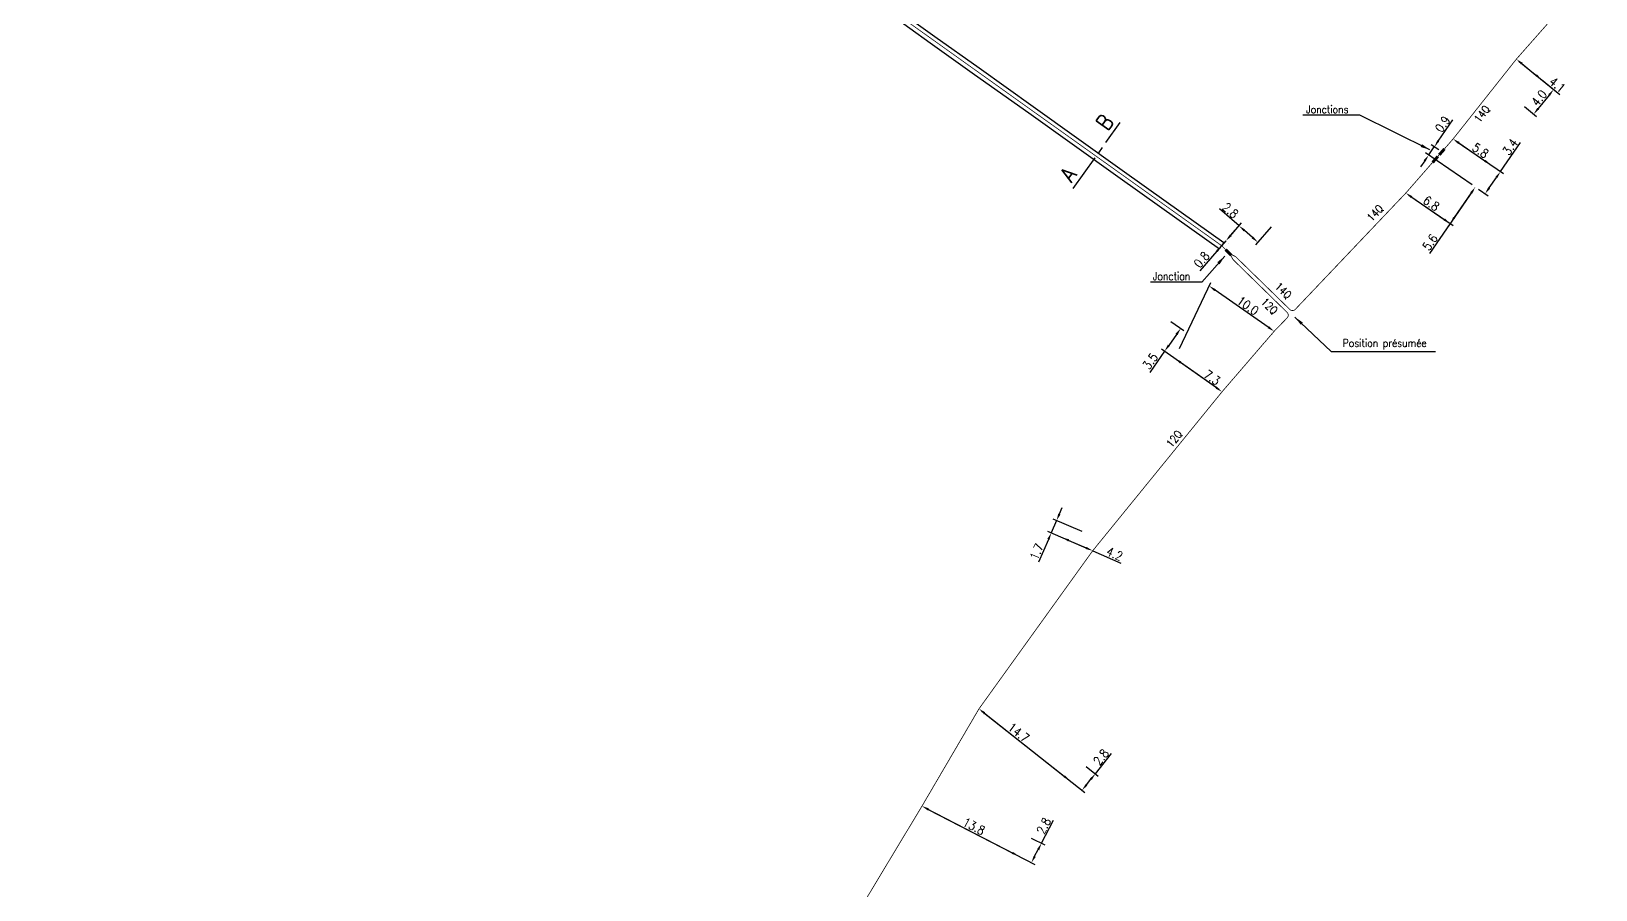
# Model space of a CAD drawing. Header units: millimetres. Extents: x 185000 to 186003, y 127000 to 128000.
# Drawn here: x 185217 to 185414.6, y 127498.2 to 127606.6 of the extents above; entities that cross this region are included whole.
import ezdxf
from ezdxf.enums import TextEntityAlignment as Align

# ---------------------------------------------------------------- set-up
doc = ezdxf.new("R2010")
doc.units = ezdxf.units.MM
doc.linetypes.add('CENTER2', pattern=[28.575, 19.05, -3.175, 3.175, -3.175])
doc.linetypes.add('S_ST', pattern=[14, 8, -1.5, 0, -1.5, 0, -1.5, 0, -1.5])
doc.layers.get('0').update_dxf_attribs({"linetype": 'CONTINUOUS'})
for name, color, linetype in [('S_100', 5, 'CONTINUOUS'), ('S_300', 7, 'CONTINUOUS'), ('S_400', 7, 'CONTINUOUS'), ('S_900', 7, 'CONTINUOUS')]:
    doc.layers.add(name, color=color, linetype=linetype)
doc.styles.get("Standard").update_dxf_attribs({"font": 'romans.shx', "width": 0.85})
doc.dimstyles.get("Standard").update_dxf_attribs({"dimtxt": 1.5, "dimasz": 1.2, "dimexe": 0.625, "dimexo": 0.625, "dimgap": 0.25, "dimtad": 1, "dimdec": 1, "dimzin": 0, "dimdsep": 46, "dimtxsty": 'Standard', "dimcen": -0.5, "dimadec": 0, "dimazin": 0, "dimtfac": 1, "dimtdec": 1, "dimtmove": 0, "dimatfit": 3, "dimfxl": 0, "dimtolj": 1, "dimtzin": 0, "dimarcsym": 0})

# ---------------------------------------------------------------- blocks, each defined once
blk = doc.blocks.new('S_300_01')
at = {"color": 0, "linetype": 'Continuous'}
blk.add_solid([(-0.5, 0.19), (-0.5, -0.19), (0.5, 0.19), (0.5, -0.19)], dxfattribs=at)
at = {"color": 0, "linetype": 'Continuous', "width": 0.75, "flags": 3}
for tag, p in [('DEF_LEG', (-0.05, -5.01)), ('DEF_COUP', (-0.05, -7.51)), ('DEF_TYPE', (-0.05, -10.01))]:
    blk.add_attdef(tag, text='', height=1.2, dxfattribs=at).set_placement(p, align=Align.MIDDLE)
blk = doc.blocks.new('*D34')
at = {"layer": 'S_100', "color": 0, "linetype": 'Continuous', "lineweight": -2, "ltscale": 0.5, "transparency": 16777216}
for p, q in [((185362.03, 127566.54), (185365.98, 127574.88)), ((185373.24, 127569.25), (185366.51, 127573.93)), ((185373.78, 127568.3), (185373.78, 127568.3))]:
    blk.add_line(p, q, dxfattribs=at)
at = {"layer": 'S_100', "color": 0, "linetype": 'Continuous', "ltscale": 0.5, "transparency": 16777216}
for points in [[(185366.6, 127574.05), (185366.43, 127573.81), (185365.78, 127574.45)], [(185373.33, 127569.37), (185373.16, 127569.12), (185373.98, 127568.73)]]:
    blk.add_solid(points, dxfattribs=at)
at = {"layer": 'S_100', "color": 0, "linetype": 'Continuous', "ltscale": 0.5, "transparency": 16777216, "insert": (185370.66, 127571.96), "char_height": 1.125, "attachment_point": 5, "rotation": 325.1456}
blk.add_mtext('\\A1;10.0', dxfattribs=at)
blk = doc.blocks.new('*D35')
at = {"layer": 'S_100', "color": 0, "linetype": 'Continuous', "lineweight": -2, "ltscale": 0.5, "transparency": 16777216}
for p, q in [((185360.94, 127569.95), (185362.56, 127568.81)), ((185361.66, 127568.34), (185360.67, 127566.95)), ((185360.15, 127566.22), (185358.26, 127563.54)), ((185367.01, 127561.36), (185359.77, 127566.49))]:
    blk.add_line(p, q, dxfattribs=at)
at = {"layer": 'S_100', "color": 0, "linetype": 'Continuous', "ltscale": 0.5, "transparency": 16777216}
for points in [[(185361.53, 127568.43), (185361.78, 127568.25), (185362.18, 127569.08)], [(185360.55, 127567.04), (185360.8, 127566.87), (185360.15, 127566.22)]]:
    blk.add_solid(points, dxfattribs=at)
at = {"layer": 'S_100', "color": 0, "linetype": 'Continuous', "ltscale": 0.5, "transparency": 16777216, "insert": (185358.33, 127564.95), "char_height": 1.125, "attachment_point": 5, "rotation": 54.694}
blk.add_mtext('\\A1;3.5', dxfattribs=at)
blk = doc.blocks.new('*D36')
at = {"layer": 'S_100', "color": 0, "linetype": 'Continuous', "lineweight": -2, "ltscale": 0.5, "transparency": 16777216}
blk.add_line((185366.66, 127561.61), (185362.17, 127564.79), dxfattribs=at)
at = {"layer": 'S_100', "color": 0, "linetype": 'Continuous', "ltscale": 0.5, "transparency": 16777216}
for points in [[(185362.26, 127564.91), (185362.09, 127564.67), (185361.44, 127565.31)], [(185366.75, 127561.73), (185366.58, 127561.49), (185367.4, 127561.09)]]:
    blk.add_solid(points, dxfattribs=at)
at = {"layer": 'S_100', "color": 0, "linetype": 'Continuous', "ltscale": 0.5, "transparency": 16777216, "insert": (185366.15, 127562.89), "char_height": 1.125, "attachment_point": 5, "rotation": 324.694}
blk.add_mtext('\\A1;7.3', dxfattribs=at)
blk = doc.blocks.new('*D37')
at = {"layer": 'S_100', "color": 0, "linetype": 'Continuous', "lineweight": -2, "ltscale": 0.5, "transparency": 16777216}
for p, q in [((185369.54, 127582.05), (185367.06, 127584.2)), ((185368.2, 127580.51), (185369.84, 127582.41)), ((185371.24, 127580.57), (185370.22, 127581.46)), ((185373.59, 127581.91), (185371.61, 127579.63))]:
    blk.add_line(p, q, dxfattribs=at)
at = {"layer": 'S_100', "color": 0, "linetype": 'Continuous', "ltscale": 0.5, "transparency": 16777216}
for points in [[(185370.31, 127581.58), (185370.12, 127581.35), (185369.54, 127582.05)], [(185371.34, 127580.69), (185371.14, 127580.46), (185371.92, 127579.98)]]:
    blk.add_solid(points, dxfattribs=at)
at = {"layer": 'S_100', "color": 0, "linetype": 'Continuous', "ltscale": 0.5, "transparency": 16777216, "insert": (185368.45, 127583.99), "char_height": 1.125, "attachment_point": 5, "rotation": 319.0254}
blk.add_mtext('\\A1;2.8', dxfattribs=at)
blk = doc.blocks.new('*D38')
at = {"layer": 'S_100', "color": 0, "linetype": 'Continuous', "lineweight": -2, "ltscale": 0.5, "transparency": 16777216}
for p, q in [((185368.48, 127580.84), (185369.07, 127581.52)), ((185367.89, 127580.16), (185367.35, 127579.53)), ((185368.25, 127579.85), (185368.25, 127579.85)), ((185366.76, 127578.85), (185364.61, 127576.38))]:
    blk.add_line(p, q, dxfattribs=at)
at = {"layer": 'S_100', "color": 0, "linetype": 'Continuous', "ltscale": 0.5, "transparency": 16777216}
for points in [[(185366.65, 127578.95), (185366.87, 127578.76), (185367.35, 127579.53)], [(185368.37, 127580.94), (185368.6, 127580.74), (185367.89, 127580.16)]]:
    blk.add_solid(points, dxfattribs=at)
at = {"layer": 'S_100', "color": 0, "linetype": 'Continuous', "ltscale": 0.5, "transparency": 16777216, "insert": (185364.82, 127577.77), "char_height": 1.125, "attachment_point": 5, "rotation": 49.0254}
blk.add_mtext('\\A1;0.8', dxfattribs=at)
blk = doc.blocks.new('*D39')
at = {"layer": 'S_100', "color": 0, "linetype": 'Continuous', "lineweight": -2, "ltscale": 0.5, "transparency": 16777216}
for p, q in [((185346.86, 127545.66), (185347.22, 127546.49)), ((185346.5, 127544.83), (185345.83, 127543.27)), ((185349.73, 127543.44), (185346.07, 127545.02)), ((185345.47, 127542.45), (185344.22, 127539.57)), ((185350.63, 127541.19), (185345.4, 127543.46))]:
    blk.add_line(p, q, dxfattribs=at)
at = {"layer": 'S_100', "color": 0, "linetype": 'Continuous', "ltscale": 0.5, "transparency": 16777216}
for points in [[(185346.72, 127545.72), (185347, 127545.6), (185346.5, 127544.83)], [(185345.33, 127542.51), (185345.61, 127542.39), (185345.83, 127543.27)]]:
    blk.add_solid(points, dxfattribs=at)
at = {"layer": 'S_100', "color": 0, "linetype": 'Continuous', "ltscale": 0.5, "transparency": 16777216, "insert": (185343.98, 127540.89), "char_height": 1.125, "attachment_point": 5, "rotation": 66.571}
blk.add_mtext('\\A1;1.7', dxfattribs=at)
blk = doc.blocks.new('*D40')
at = {"layer": 'S_100', "color": 0, "linetype": 'Continuous', "lineweight": -2, "ltscale": 0.5, "transparency": 16777216}
for p, q in [((185348.03, 127542.32), (185350.23, 127541.37)), ((185351.06, 127541.01), (185354.62, 127539.46))]:
    blk.add_line(p, q, dxfattribs=at)
at = {"layer": 'S_100', "color": 0, "linetype": 'Continuous', "ltscale": 0.5, "transparency": 16777216}
for points in [[(185348.09, 127542.46), (185347.97, 127542.18), (185347.21, 127542.68)], [(185350.29, 127541.5), (185350.17, 127541.23), (185351.06, 127541.01)]]:
    blk.add_solid(points, dxfattribs=at)
at = {"layer": 'S_100', "color": 0, "linetype": 'Continuous', "ltscale": 0.5, "transparency": 16777216, "insert": (185353.83, 127540.62), "char_height": 1.125, "attachment_point": 5, "rotation": 336.571}
blk.add_mtext('\\A1;4.2', dxfattribs=at)
blk = doc.blocks.new('*D41')
at = {"layer": 'S_100', "color": 0, "linetype": 'Continuous', "lineweight": -2, "ltscale": 0.5, "transparency": 16777216}
for p, q in [((185404.93, 127602.81), (185409.65, 127598.97)), ((185405.59, 127597.12), (185407.12, 127595.87)), ((185408.72, 127598.57), (185407.33, 127596.86))]:
    blk.add_line(p, q, dxfattribs=at)
at = {"layer": 'S_100', "color": 0, "linetype": 'Continuous', "ltscale": 0.5, "transparency": 16777216}
for points in [[(185408.6, 127598.66), (185408.83, 127598.47), (185409.28, 127599.27)], [(185407.21, 127596.96), (185407.45, 127596.77), (185406.76, 127596.16)]]:
    blk.add_solid(points, dxfattribs=at)
at = {"layer": 'S_100', "color": 0, "linetype": 'Continuous', "ltscale": 0.5, "transparency": 16777216, "insert": (185407.44, 127598.19), "char_height": 1.125, "attachment_point": 5, "rotation": 50.8816}
blk.add_mtext('\\A1;4.0', dxfattribs=at)
blk = doc.blocks.new('*D42')
at = {"layer": 'S_100', "color": 0, "linetype": 'Continuous', "lineweight": -2, "ltscale": 0.5, "transparency": 16777216}
for p, q in [((185405.27, 127602.53), (185407.05, 127601.08)), ((185407.75, 127600.52), (185410.08, 127598.62))]:
    blk.add_line(p, q, dxfattribs=at)
at = {"layer": 'S_100', "color": 0, "linetype": 'Continuous', "ltscale": 0.5, "transparency": 16777216}
for points in [[(185405.36, 127602.65), (185405.17, 127602.42), (185404.57, 127603.1)], [(185407.15, 127601.2), (185406.96, 127600.97), (185407.75, 127600.52)]]:
    blk.add_solid(points, dxfattribs=at)
at = {"layer": 'S_100', "color": 0, "linetype": 'Continuous', "ltscale": 0.5, "transparency": 16777216, "insert": (185409.74, 127599.87), "char_height": 1.125, "attachment_point": 5, "rotation": 320.8816}
blk.add_mtext('\\A1;4.1', dxfattribs=at)
blk = doc.blocks.new('*D43')
at = {"layer": 'S_100', "color": 0, "linetype": 'Continuous', "lineweight": -2, "ltscale": 0.5, "transparency": 16777216}
for p, q in [((185396.97, 127592.75), (185402.94, 127588.64)), ((185402.56, 127588.9), (185405.09, 127592.58)), ((185401.13, 127586.84), (185402.05, 127588.16)), ((185399.77, 127586.68), (185401.01, 127585.83))]:
    blk.add_line(p, q, dxfattribs=at)
at = {"layer": 'S_100', "color": 0, "linetype": 'Continuous', "ltscale": 0.5, "transparency": 16777216}
for points in [[(185401.92, 127588.25), (185402.17, 127588.08), (185402.56, 127588.9)], [(185401.01, 127586.92), (185401.26, 127586.75), (185400.62, 127586.09)]]:
    blk.add_solid(points, dxfattribs=at)
at = {"layer": 'S_100', "color": 0, "linetype": 'Continuous', "ltscale": 0.5, "transparency": 16777216, "insert": (185403.78, 127592.01), "char_height": 1.125, "attachment_point": 5, "rotation": 55.4586}
blk.add_mtext('\\A1;3.4', dxfattribs=at)
blk = doc.blocks.new('*D44')
at = {"layer": 'S_100', "color": 0, "linetype": 'Continuous', "lineweight": -2, "ltscale": 0.5, "transparency": 16777216}
blk.add_line((185397.32, 127592.51), (185400.58, 127590.27), dxfattribs=at)
at = {"layer": 'S_100', "color": 0, "linetype": 'Continuous', "ltscale": 0.5, "transparency": 16777216}
for points in [[(185397.41, 127592.63), (185397.24, 127592.38), (185396.58, 127593.02)], [(185400.66, 127590.39), (185400.49, 127590.14), (185401.32, 127589.76)]]:
    blk.add_solid(points, dxfattribs=at)
at = {"layer": 'S_100', "color": 0, "linetype": 'Continuous', "ltscale": 0.5, "transparency": 16777216, "insert": (185400.03, 127591.55), "char_height": 1.125, "attachment_point": 5, "rotation": 325.4586}
blk.add_mtext('\\A1;5.8', dxfattribs=at)
blk = doc.blocks.new('*D45')
at = {"layer": 'S_100', "color": 0, "linetype": 'Continuous', "lineweight": -2, "ltscale": 0.5, "transparency": 16777216}
for p, q in [((185390.99, 127585.92), (185396.59, 127582.07)), ((185398.87, 127586.21), (185396.72, 127583.08)), ((185396.21, 127582.33), (185393.61, 127578.57))]:
    blk.add_line(p, q, dxfattribs=at)
at = {"layer": 'S_100', "color": 0, "linetype": 'Continuous', "ltscale": 0.5, "transparency": 16777216}
for points in [[(185398.75, 127586.29), (185399, 127586.12), (185399.38, 127586.95)], [(185396.59, 127583.16), (185396.84, 127582.99), (185396.21, 127582.33)]]:
    blk.add_solid(points, dxfattribs=at)
at = {"layer": 'S_100', "color": 0, "linetype": 'Continuous', "ltscale": 0.5, "transparency": 16777216, "insert": (185393.67, 127579.97), "char_height": 1.125, "attachment_point": 5, "rotation": 55.4586}
blk.add_mtext('\\A1;5.6', dxfattribs=at)
blk = doc.blocks.new('*D46')
at = {"layer": 'S_100', "color": 0, "linetype": 'Continuous', "lineweight": -2, "ltscale": 0.5, "transparency": 16777216}
for p, q in [((185391.35, 127585.68), (185395.47, 127582.84)), ((185399.12, 127586.56), (185395.94, 127581.95))]:
    blk.add_line(p, q, dxfattribs=at)
at = {"layer": 'S_100', "color": 0, "linetype": 'Continuous', "ltscale": 0.5, "transparency": 16777216}
for points in [[(185391.43, 127585.8), (185391.26, 127585.56), (185390.61, 127586.19)], [(185395.55, 127582.97), (185395.38, 127582.72), (185396.21, 127582.33)]]:
    blk.add_solid(points, dxfattribs=at)
at = {"layer": 'S_100', "color": 0, "linetype": 'Continuous', "ltscale": 0.5, "transparency": 16777216, "insert": (185393.83, 127584.88), "char_height": 1.125, "attachment_point": 5, "rotation": 325.4586}
blk.add_mtext('\\A1;6.8', dxfattribs=at)
blk = doc.blocks.new('*D47')
at = {"layer": 'S_300', "color": 0, "lineweight": -2, "ltscale": 0.5, "transparency": 16777216}
for p, q in [((185394.71, 127592.76), (185396.54, 127595.43)), ((185399, 127587.21), (185393.11, 127591.27)), ((185393.5, 127591), (185394.2, 127592.02)), ((185394.76, 127591.64), (185393.81, 127592.29)), ((185392.99, 127590.26), (185392.48, 127589.52))]:
    blk.add_line(p, q, dxfattribs=at)
at = {"layer": 'S_300', "color": 0, "ltscale": 0.5, "transparency": 16777216}
for points in [[(185394.59, 127592.85), (185394.83, 127592.68), (185394.2, 127592.02)], [(185392.86, 127590.34), (185393.11, 127590.17), (185393.5, 127591)]]:
    blk.add_solid(points, dxfattribs=at)
at = {"layer": 'S_300', "color": 0, "ltscale": 0.5, "transparency": 16777216, "insert": (185395.26, 127594.89), "char_height": 1.125, "attachment_point": 5, "rotation": 55.4586}
blk.add_mtext('\\A1;0.9', dxfattribs=at)
blk = doc.blocks.new('*D89')
at = {"layer": 'S_100', "color": 0, "linetype": 'Continuous', "lineweight": -2, "ltscale": 0.5, "transparency": 16777216}
for p, q in [((185337.07, 127520.76), (185350.08, 127510.46)), ((185351.4, 127512.85), (185353.45, 127515.41)), ((185350.24, 127513.77), (185351.77, 127512.56)), ((185350.27, 127511.45), (185350.84, 127512.15))]:
    blk.add_line(p, q, dxfattribs=at)
at = {"layer": 'S_100', "color": 0, "linetype": 'Continuous', "ltscale": 0.5, "transparency": 16777216}
for points in [[(185350.72, 127512.25), (185350.95, 127512.06), (185351.4, 127512.85)], [(185350.16, 127511.54), (185350.39, 127511.36), (185349.71, 127510.75)]]:
    blk.add_solid(points, dxfattribs=at)
at = {"layer": 'S_100', "color": 0, "linetype": 'Continuous', "ltscale": 0.5, "transparency": 16777216, "insert": (185352.12, 127514.95), "char_height": 1.125, "attachment_point": 5, "rotation": 51.2455}
blk.add_mtext('\\A1;2.8', dxfattribs=at)
blk = doc.blocks.new('*D90')
at = {"layer": 'S_100', "color": 0, "linetype": 'Continuous', "lineweight": -2, "ltscale": 0.5, "transparency": 16777216}
blk.add_line((185337.4, 127520.49), (185347.48, 127512.51), dxfattribs=at)
at = {"layer": 'S_100', "color": 0, "linetype": 'Continuous', "ltscale": 0.5, "transparency": 16777216}
for points in [[(185337.5, 127520.61), (185337.31, 127520.37), (185336.7, 127521.05)], [(185347.57, 127512.63), (185347.39, 127512.4), (185348.19, 127511.96)]]:
    blk.add_solid(points, dxfattribs=at)
at = {"layer": 'S_100', "color": 0, "linetype": 'Continuous', "ltscale": 0.5, "transparency": 16777216, "insert": (185341.71, 127518.04), "char_height": 1.125, "attachment_point": 5, "rotation": 321.6386}
blk.add_mtext('\\A1;14.7', dxfattribs=at)
blk = doc.blocks.new('*D91')
at = {"layer": 'S_100', "color": 0, "linetype": 'Continuous', "lineweight": -2, "ltscale": 0.5, "transparency": 16777216}
for p, q in [((185329.91, 127508.55), (185343.74, 127501.4)), ((185344.59, 127504.06), (185346.09, 127506.97)), ((185343.28, 127504.73), (185345, 127503.85)), ((185343.73, 127502.42), (185344.17, 127503.26))]:
    blk.add_line(p, q, dxfattribs=at)
at = {"layer": 'S_100', "color": 0, "linetype": 'Continuous', "ltscale": 0.5, "transparency": 16777216}
for points in [[(185343.6, 127502.48), (185343.87, 127502.35), (185343.32, 127501.62)], [(185344.04, 127503.33), (185344.31, 127503.19), (185344.59, 127504.06)]]:
    blk.add_solid(points, dxfattribs=at)
at = {"layer": 'S_100', "color": 0, "linetype": 'Continuous', "ltscale": 0.5, "transparency": 16777216, "insert": (185344.88, 127506.26), "char_height": 1.125, "attachment_point": 5, "rotation": 62.6698}
blk.add_mtext('\\A1;2.8', dxfattribs=at)
blk = doc.blocks.new('*D92')
at = {"layer": 'S_100', "color": 0, "linetype": 'Continuous', "lineweight": -2, "ltscale": 0.5, "transparency": 16777216}
blk.add_line((185330.3, 127508.35), (185340.91, 127502.86), dxfattribs=at)
at = {"layer": 'S_100', "color": 0, "linetype": 'Continuous', "ltscale": 0.5, "transparency": 16777216}
for points in [[(185330.36, 127508.48), (185330.23, 127508.21), (185329.5, 127508.76)], [(185340.98, 127502.99), (185340.84, 127502.73), (185341.71, 127502.45)]]:
    blk.add_solid(points, dxfattribs=at)
at = {"layer": 'S_100', "color": 0, "linetype": 'Continuous', "ltscale": 0.5, "transparency": 16777216, "insert": (185336.06, 127506.21), "char_height": 1.125, "attachment_point": 5, "rotation": 332.6698}
blk.add_mtext('\\A1;13.8', dxfattribs=at)

msp = doc.modelspace()

# ---------------------------------------------------------------- linework, layer by layer
at = {"layer": 'S_100', "linetype": 'S_ST', "ltscale": 0.5, "const_width": 0.1, "flags": 128}
for points in [[(185368.39, 127578.52), (185369.06, 127578.18, -0.077108), (185369.18, 127578.09), (185375.95, 127571.49, 0.418213), (185376.66, 127571.51), (185390.61, 127586.19), (185396.58, 127593.02), (185404.57, 127603.1), (185419.3, 127619.8), (185421.64, 127622.06), (185431.72, 127633.47), (185443.58, 127646.69), (185444.77, 127648.21), (185444.77, 127648.21), (185445.89, 127649.63), (185447.15, 127650.92), (185451.92, 127656.19), (185454.67, 127659.37), (185455.88, 127660.76), (185461.6, 127667.86), (185491.62, 127701.69), (185497, 127708.48), (185524.08, 127740.27), (185538.06, 127755.76), (185541.45, 127759.75), (185544.85, 127763.24), (185557.79, 127775.75), (185565.19, 127782.97), (185574.65, 127793.6), (185599.76, 127818.19), (185608.82, 127826.77), (185617.96, 127835.33), (185627.1, 127843.55), (185636.34, 127851.48), (185645.81, 127859.94), (185654.55, 127867.09), (185661.92, 127872.74), (185672.12, 127882.39), (185681.83, 127889.79), (185691.41, 127895.98), (185727.82, 127921.26), (185735.2, 127926.02), (185740.21, 127929.26), (185747.34, 127933.86), (185761.17, 127942.79), (185768.62, 127947.6), (185779.97, 127954.95), (185797.71, 127965.98), (185807.25, 127971.92), (185823.25, 127981.87), (185852.78, 128000)], [(185368.39, 127578.52), (185368.74, 127577.86, 0.077108), (185368.83, 127577.74), (185375.61, 127571.12, -0.413259), (185375.62, 127570.42), (185373.98, 127568.73), (185367.4, 127561.09), (185351.06, 127541.01), (185336.7, 127521.05), (185329.5, 127508.76), (185310.41, 127477.06), (185278.63, 127421.26), (185260.84, 127390.42), (185229.88, 127338.42), (185225.01, 127329.72), (185201.08, 127288.13), (185181.73, 127256.44), (185175.11, 127244.46), (185163.5, 127224.36), (185160.17, 127219.65), (185143.82, 127190.79), (185138.27, 127180.01), (185133.22, 127168.86), (185125.1, 127146.13), (185121.32, 127136.84), (185118, 127129.82), (185112.58, 127118.32), (185108.74, 127107.98), (185105.84, 127100.14), (185102.99, 127092.47), (185098.3, 127078.41), (185098.3, 127078.41), (185095.34, 127068.86), (185095.01, 127067.7), (185091.82, 127056.85), (185088.29, 127045.19), (185085.52, 127035.22), (185082.64, 127019.74), (185081.48, 127009.61), (185080.42, 127000)]]:
    msp.add_lwpolyline(points, format="xyb", dxfattribs=at)
at = {"layer": 'S_100', "linetype": 'S_ST', "ltscale": 0.5, "flags": 128}
msp.add_lwpolyline([(185000, 127182.54, 0.1, 0.1, 0), (185005.84, 127198.23, 0.1, 0.1, 0), (185010, 127213.84, 0.1, 0.1, 0), (185014.11, 127229.3, 0.1, 0.1, 0), (185018.73, 127247.64, 0.1, 0.1, 0), (185021.43, 127256.66, 0.1, 0.1, 0), (185018.03, 127263.53, 0.1, 0.1, 0), (185018.48, 127265.99, 0.1, 0.1, 0), (185019.67, 127272.07, 0.1, 0.1, 0), (185020.94, 127279.61, 0.1, 0.1, 0), (185022.78, 127289.97, 0.1, 0.1, 0), (185035.22, 127295.07, 0.1, 0.1, 0), (185037.78, 127309.33, 0.1, 0.1, 0), (185042.1, 127337.1, 0.1, 0.1, 0), (185045.42, 127358.51, 0.1, 0.1, 0), (185047.72, 127373.28, 0.1, 0.1, 0), (185048.33, 127377.39, 0.1, 0.1, 0), (185048.81, 127380.56, 0.1, 0.1, 0), (185049.3, 127383.83, 0.1, 0.1, 0), (185049.81, 127387.27, 0.1, 0.1, 0), (185050.36, 127390.96, 0.1, 0.1, 0), (185050.65, 127392.8, 0.1, 0.1, 0), (185050.78, 127393.79, 0.1, 0.1, 0), (185049.85, 127399.04, 0.1, 0.1, 0), (185049.36, 127401.58, 0.1, 0.1, -0.214737), (185049.37, 127401.79, 0.1, 0.1, 0), (185052.92, 127416.74, 0.1, 0.1, 0), (185058.47, 127428.42, 0.1, 0.1, 0), (185060.23, 127432.58, 0.1, 0.1, 0), (185068.86, 127450.04, 0.1, 0.1, 0), (185079.29, 127471.7, 0.1, 0.1, 0), (185089.27, 127492.84, 0.1, 0.1, 0), (185089.27, 127492.84, 0.1, 0.1, 0), (185091.58, 127497.07, 0.1, 0.1, 0), (185095.71, 127504.34, 0.1, 0.1, 0), (185101.65, 127516.3, 0.1, 0.1, 0), (185103.59, 127519.81, 0.1, 0.1, 0), (185106.18, 127524.27, 0.1, 0.1, 0), (185108.33, 127527.92, 0.1, 0.1, 0), (185109.59, 127530.04, 0.1, 0.1, 0), (185113.06, 127534.4, 0.1, 0.1, 0), (185127.15, 127552.09, 0.1, 0.1, 0), (185152.39, 127582.39, 0.1, 0.1, 0), (185171.4, 127604.88, 0.1, 0.1, 0), (185181.36, 127617.68, 0.1, 0.1, 0), (185196.7, 127636.1, 0.1, 0.1, 0), (185200.83, 127639.44, 0.1, 0.1, 0), (185203.07, 127641.63, 0.1, 0.1, 0), (185216.93, 127659.17, 0.1, 0.1, 0), (185231.78, 127677.4, 0.1, 0.1, -0.407988), (185232.47, 127677.48, 0.1, 0.1, 0), (185238.6, 127672.7, 0.1, 0.1, 0), (185253.28, 127660.88, 0.1, 0.1, 0), (185263.43, 127653.64, 0.1, 0.1, 0), (185269.12, 127649.58, 0.1, 0.1, 0), (185277.05, 127643.93, 0.1, 0.1, 0), (185282.84, 127639.8, 0.1, 0.1, 0), (185289.82, 127634.82, 0.1, 0.1, 0), (185298.35, 127628.74, 0.1, 0.1, 0), (185303.4, 127625.14, 0.1, 0.1, 0), (185307.32, 127622.34, 0.1, 0.1, 0), (185317.01, 127615.43, 0.1, 0.1, 0), (185324.92, 127609.79, 0.1, 0.1, 0), (185331.28, 127605.26, 0.1, 0.1, 0), (185342.49, 127597.26, 0.1, 0.1, 0), (185351.51, 127590.83, 0.1, 0.1, 0), (185367.32, 127579.56, 0.1, 0.1, -0.077057), (185367.38, 127579.51, 0.1, 0.1, 0), (185368.39, 127578.52, 0, 0, 0)], format="xyseb", dxfattribs=at)
at = {"layer": 'S_400', "color": 7, "linetype": 'CONTINUOUS'}
for p, q in [((185325.96, 127609.66), (185331.13, 127605.98)), ((185325.38, 127608.85), (185330.55, 127605.16)), ((185330.55, 127605.16), (185336.13, 127601.18)), ((185331.13, 127605.98), (185336.71, 127602)), ((185336.13, 127601.18), (185342.98, 127596.3)), ((185336.71, 127602), (185343.56, 127597.11)), ((185343.56, 127597.11), (185354.8, 127589.09)), ((185342.98, 127596.3), (185354.22, 127588.28)), ((185354.22, 127588.28), (185359.78, 127584.32)), ((185354.8, 127589.09), (185360.36, 127585.13)), ((185359.78, 127584.32), (185367.06, 127579.13)), ((185360.36, 127585.13), (185367.64, 127579.94)), ((185367.06, 127579.13), (185367.35, 127579.53)), ((185367.64, 127579.94), (185367.35, 127579.53))]:
    msp.add_line(p, q, dxfattribs=at)
at = {"layer": 'S_900', "color": 7, "linetype": 'CENTER2', "ltscale": 0.25, "flags": 128}
msp.add_lwpolyline([(185348.6, 127586.75), (185354.54, 127595.1)], dxfattribs=at)

# ---------------------------------------------------------------- block references
at = {"layer": 'S_300', "ltscale": 0.5}
for p, rotation in [((185395.16, 127591.39), 228.8115231942797), ((185394.32, 127590.43), 228.8115231942797), ((185368.2, 127578.69), 315.6936525752633)]:
    msp.add_blockref('S_300_01', p, dxfattribs=dict(at, rotation=rotation))

# ---------------------------------------------------------------- texts
at = {"layer": 'S_100', "linetype": 'Continuous', "ltscale": 0.5, "width": 0.85}
msp.add_text('14Q', height=1, rotation=51.6186, dxfattribs=at).set_placement((185400.27, 127596.15), align=Align.MIDDLE)
at = {"layer": 'S_100', "linetype": 'S_ST', "ltscale": 0.5, "width": 0.85}
for s, rotation, p in [('14Q', 46.4749, (185386.76, 127583.63)), ('14Q', 315.6937, (185375.1, 127573.83)), ('12Q', 315.6937, (185373.36, 127571.87)), ('12Q', 50.8718, (185361.39, 127555.12))]:
    msp.add_text(s, height=1, rotation=rotation, dxfattribs=at).set_placement(p, align=Align.MIDDLE)
at = {"layer": 'S_100', "linetype": 'Continuous', "insert": (185382.64, 127567.08), "char_height": 1, "attachment_point": 4}
msp.add_mtext('Position présumée', dxfattribs=at)
at = {"layer": 'S_300', "ltscale": 0.5, "char_height": 1, "attachment_point": 6}
for s, insert in [('Jonctions', (185383.37, 127596.76)), ('Jonction', (185363.39, 127575.69))]:
    msp.add_mtext(s, dxfattribs=dict(at, insert=insert))
at = {"layer": 'S_900', "color": 7, "width": 0.85}
for s, p in [('B', (185353.39, 127594.54)), ('A', (185348.78, 127587.96))]:
    msp.add_text(s, height=2, rotation=54.5692, dxfattribs=at).set_placement(p, align=Align.CENTER)

# ---------------------------------------------------------------- dimensions: what is measured, and where the dimension line sits
at = {"layer": 'S_100', "linetype": 'Continuous', "ltscale": 0.5}
for base, p1, p2, angle, picture, middle in [((185406.76, 127596.16), (185404.57, 127603.1), (185405.23, 127597.41), 50.8816, '*D41', (185408.02, 127597.72)), ((185407.75, 127600.52), (185404.57, 127603.1), (185407.75, 127600.52), 140.8816, '*D42', (185409.26, 127599.28)), ((185400.62, 127586.09), (185396.58, 127593.02), (185399.38, 127586.95), 55.4586, '*D43', (185404.4, 127591.58)), ((185401.32, 127589.76), (185396.58, 127593.02), (185401.32, 127589.76), 145.4586, '*D44', (185399.6, 127590.94)), ((185399.38, 127586.95), (185390.61, 127586.19), (185399.38, 127586.95), 235.4586, '*D45', (185394.29, 127579.55)), ((185396.21, 127582.33), (185390.61, 127586.19), (185399.38, 127586.95), 145.4586, '*D46', (185393.41, 127584.26)), ((185367.89, 127580.16), (185367.35, 127579.53), (185367.89, 127580.16), 229.0254, '*D38', (185365.39, 127577.28)), ((185360.15, 127566.22), (185360.55, 127570.23), (185367.4, 127561.09), 54.694, '*D35', (185358.95, 127564.51)), ((185361.44, 127565.31), (185367.4, 127561.09), (185361.44, 127565.31), 324.694, '*D36', (185365.71, 127562.28)), ((185346.5, 127544.83), (185351.06, 127541.01), (185350.16, 127543.25), 246.571, '*D39', (185344.67, 127540.59)), ((185347.21, 127542.68), (185351.06, 127541.01), (185347.21, 127542.68), 336.571, '*D40', (185353.53, 127539.94)), ((185351.4, 127512.85), (185336.7, 127521.05), (185349.87, 127514.06), 231.2455, '*D89', (185352.71, 127514.48)), ((185348.1852, 127511.9558), (185336.6979, 127521.0479), (185348.1852, 127511.9558), 141.6386, '*D90', (185341.2456, 127517.4485)), ((185344.59, 127504.06), (185329.5, 127508.76), (185342.87, 127504.95), 242.6698, '*D91', (185345.54, 127505.92)), ((185341.711, 127502.4483), (185329.4958, 127508.7612), (185341.711, 127502.4483), 152.6698, '*D92', (185335.717, 127505.546))]:
    dim = msp.add_linear_dim(base=base, p1=p1, p2=p2, angle=angle, dimstyle='Standard', override={"dimscale": 0.75}, dxfattribs=at)
    dim.commit()
    dim.dimension.update_dxf_attribs({"geometry": picture, "text_midpoint": middle, "dimtype": 160})
for base, p1, p2, angle, text, picture, middle in [((185371.92, 127579.98), (185367.89, 127580.16), (185373.9, 127582.26), 139.0254, '2.8', '*D37', (185367.96, 127583.42)), ((185365.78, 127574.45), (185373.98, 127568.73), (185361.82, 127566.12), 325.1456, '10.0', '*D34', (185370.23, 127571.34))]:
    dim = msp.add_linear_dim(base=base, p1=p1, p2=p2, angle=angle, text=text, dimstyle='Standard', override={"dimscale": 0.75}, dxfattribs=at)
    dim.commit()
    dim.dimension.update_dxf_attribs({"geometry": picture, "text_midpoint": middle, "dimtype": 160})
at = {"layer": 'S_300', "ltscale": 0.5}
dim = msp.add_linear_dim(base=(185393.5, 127591), p1=(185395.14, 127591.37), p2=(185399.38, 127586.95), angle=55.4586, text='0.9', dimstyle='Standard', override={"dimscale": 0.75}, dxfattribs=at)
dim.commit()
dim.dimension.update_dxf_attribs({"geometry": '*D47', "text_midpoint": (185395.88, 127594.46), "dimtype": 160})

# ---------------------------------------------------------------- leaders
at = {"layer": 'S_100', "linetype": 'Continuous', "annotation_type": 0, "has_hookline": 1, "hookline_direction": 0, "text_width": 11.7}
msp.add_leader([(185376.61, 127570.51), (185381.19, 127566.16), (185382.39, 127566.16)], dimstyle='Standard', dxfattribs=at)
at = {"layer": 'S_300', "ltscale": 0.5, "annotation_type": 0, "has_hookline": 1, "hookline_direction": 1}
for points, text_width in [([(185393.65, 127591.65), (185384.82, 127596.01), (185383.62, 127596.01)], 5.75), ([(185367.74, 127578.22), (185364.84, 127574.94), (185363.64, 127574.94)], 5.02)]:
    msp.add_leader(points, dimstyle='Standard', dxfattribs=dict(at, text_width=text_width))

doc.saveas('drawing.dxf')
